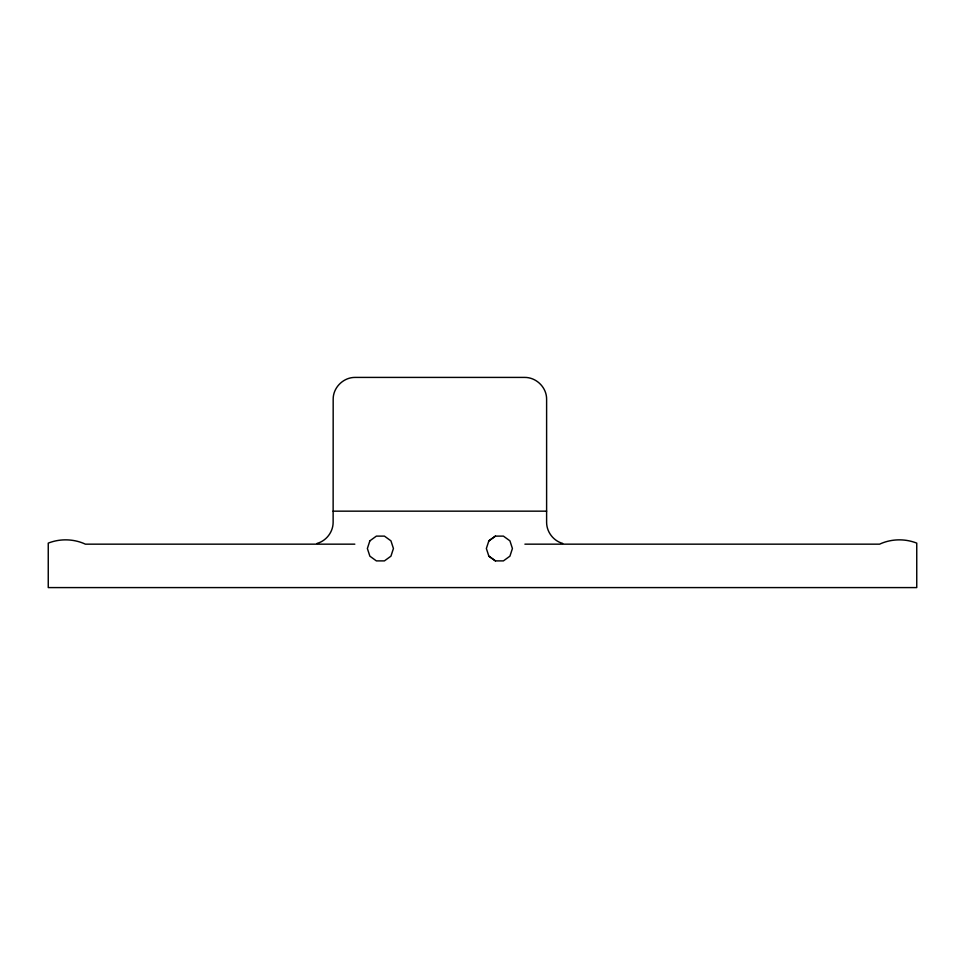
<?xml version="1.0" encoding="UTF-8"?>
<svg xmlns="http://www.w3.org/2000/svg" width="965" height="965" viewBox="0 0 965 965"><rect width="100%" height="100%" fill="white"/><g stroke="black" fill="none" stroke-linecap="round" stroke-linejoin="round"><path stroke-width="1.45" d="M488.845 540.846L486.36 548.506L488.845 556.166L495.359 560.894L503.416 560.894L509.93 556.166L512.415 548.506L509.93 540.846L503.416 536.118L495.359 536.118L488.845 540.846L495.455 536.118M317.027 543.428C326.279 540.882 333.07 532.053 333.13 522.451L333.178 399.124C333.118 387.435 343.431 377.327 355.084 377.411L524.719 377.411C536.359 377.327 546.673 387.435 546.612 399.124L546.612 522.451C546.673 532.053 553.452 540.882 562.704 543.428M333.118 511.161L546.612 511.161M354.831 544.163L85.39 544.163C73.847 538.784 60.083 538.446 48.25 543.126L48.25 587.589L916.75 587.589L916.75 543.126C904.917 538.446 891.153 538.784 879.61 544.163L524.9 544.163M488.845 556.166L495.455 560.894M369.86 540.846L367.375 548.506L369.86 556.166L376.374 560.894L384.432 560.894L390.946 556.166L393.431 548.506L390.946 540.846L384.432 536.118L376.374 536.118L369.86 540.846"/></g></svg>
